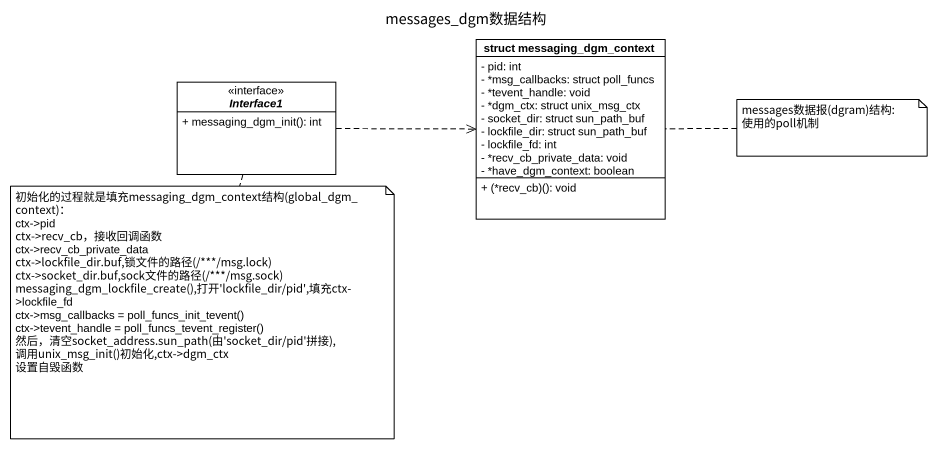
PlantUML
@startuml
title messages_dgm数据结构
hide circle
hide empty members
skinparam classAttributeIconSize 0
class "struct messaging_dgm_context" as struct_messaging_dgm_context {
  - pid: int
  - *msg_callbacks: struct poll_funcs
  - *tevent_handle: void
  - *dgm_ctx: struct unix_msg_ctx
  - socket_dir: struct sun_path_buf
  - lockfile_dir: struct sun_path_buf
  - lockfile_fd: int
  - *recv_cb_private_data: void
  - *have_dgm_context: boolean
  + (*recv_cb)(): void
}
interface Interface1 {
  + messaging_dgm_init(): int
}
Interface1 .right.> struct_messaging_dgm_context
note right of struct_messaging_dgm_context
  messages数据报(dgram)结构:
  使用的poll机制
end note
note bottom of Interface1
  初始化的过程就是填充messaging_dgm_context结构(global_dgm_context)：
  ctx->pid
  ctx->recv_cb，接收回调函数
  ctx->recv_cb_private_data
  ctx->lockfile_dir.buf,锁文件的路径(/***/msg.lock)
  ctx->socket_dir.buf,sock文件的路径(/***/msg.sock)
  messaging_dgm_lockfile_create(),打开'lockfile_dir/pid',填充ctx->lockfile_fd
  ctx->msg_callbacks = poll_funcs_init_tevent()
  ctx->tevent_handle = poll_funcs_tevent_register()
  然后，清空socket_address.sun_path(由'socket_dir/pid'拼接),调用unix_msg_init()初始化,ctx->dgm_ctx
  设置自毁函数
end note
@enduml
